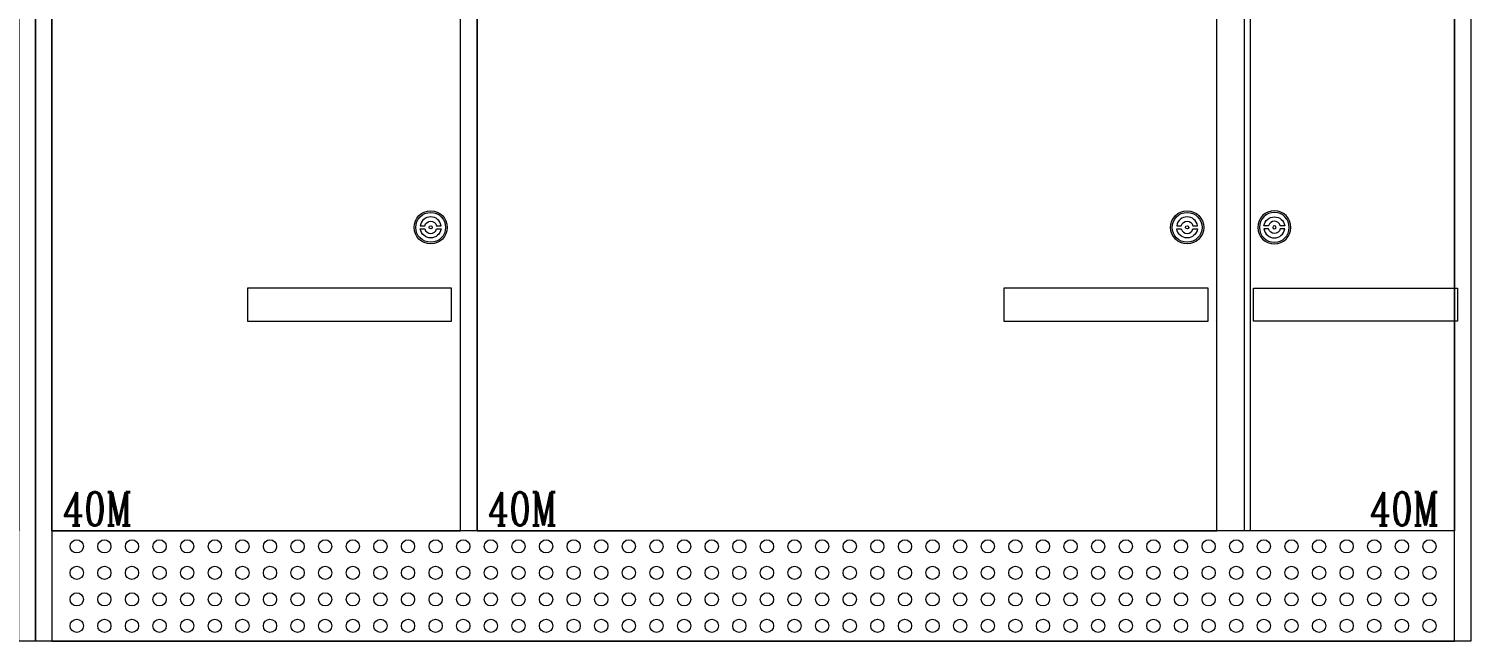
# Model space of a CAD drawing. Header units: millimetres. Extents: x -116965 to 323937, y 291661 to 566926.
# Drawn here: x -31628 to -30328, y 301778 to 302333 of the extents above; entities that cross this region are included whole.
import ezdxf
from ezdxf.enums import TextEntityAlignment as Align

# ---------------------------------------------------------------- set-up
doc = ezdxf.new("R2010")
doc.units = ezdxf.units.MM
doc.layers.get('0').update_dxf_attribs({"lineweight": 18})
doc.layers.add('hw_Text', color=7, linetype='Continuous', lineweight=13)
doc.styles.add('hw_Title2', font='complex.shx', dxfattribs={"width": 0.75})

# ---------------------------------------------------------------- blocks, each defined once
blk = doc.blocks.new('*U1616')
for p, q in [((15, 2100), (15, 100)), ((400, 2100), (400, 100)), ((1100, 2100), (1100, 100)), ((1285, 2100), (1285, 100))]:
    blk.add_line(p, q)
for points in [[(1300, 0), (0, 0), (0, 2200), (1300, 2200)], [(1285, 100), (15, 100), (15, 0), (1285, 0)]]:
    blk.add_lwpolyline(points, close=True)
for centre in [(37.5, 86), (62.5, 86), (87.5, 86), (112.5, 86), (137.5, 86), (162.5, 86), (187.5, 86), (212.5, 86), (237.5, 86), (262.5, 86), (287.5, 86), (312.5, 86), (337.5, 86), (362.5, 86), (387.5, 86), (412.5, 86), (437.5, 86), (462.5, 86), (487.5, 86), (512.5, 86), (537.5, 86), (562.5, 86), (587.5, 86), (612.5, 86), (637.5, 86), (662.5, 86), (687.5, 86), (712.5, 86), (737.5, 86), (762.5, 86), (787.5, 86), (812.5, 86), (837.5, 86), (862.5, 86), (887.5, 86), (912.5, 86), (937.5, 86), (962.5, 86), (987.5, 86), (1012.5, 86), (1037.5, 86), (1062.5, 86), (1087.5, 86), (1112.5, 86), (1137.5, 86), (1162.5, 86), (1187.5, 86), (1212.5, 86), (1237.5, 86), (1262.5, 86), (37.5, 62), (62.5, 62), (87.5, 62), (112.5, 62), (137.5, 62), (162.5, 62), (187.5, 62), (212.5, 62), (237.5, 62), (262.5, 62), (287.5, 62), (312.5, 62), (337.5, 62), (362.5, 62), (387.5, 62), (412.5, 62), (437.5, 62), (462.5, 62), (487.5, 62), (512.5, 62), (537.5, 62), (562.5, 62), (587.5, 62), (612.5, 62), (637.5, 62), (662.5, 62), (687.5, 62), (712.5, 62), (737.5, 62), (762.5, 62), (787.5, 62), (812.5, 62), (837.5, 62), (862.5, 62), (887.5, 62), (912.5, 62), (937.5, 62), (962.5, 62), (987.5, 62), (1012.5, 62), (1037.5, 62), (1062.5, 62), (1087.5, 62), (1112.5, 62), (1137.5, 62), (1162.5, 62), (1187.5, 62), (1212.5, 62), (1237.5, 62), (1262.5, 62), (37.5, 38), (62.5, 38), (87.5, 38), (112.5, 38), (137.5, 38), (162.5, 38), (187.5, 38), (212.5, 38), (237.5, 38), (262.5, 38), (287.5, 38), (312.5, 38), (337.5, 38), (362.5, 38), (387.5, 38), (412.5, 38), (437.5, 38), (462.5, 38), (487.5, 38), (512.5, 38), (537.5, 38), (562.5, 38), (587.5, 38), (612.5, 38), (637.5, 38), (662.5, 38), (687.5, 38), (712.5, 38), (737.5, 38), (762.5, 38), (787.5, 38), (812.5, 38), (837.5, 38), (862.5, 38), (887.5, 38), (912.5, 38), (937.5, 38), (962.5, 38), (987.5, 38), (1012.5, 38), (1037.5, 38), (1062.5, 38), (1087.5, 38), (1112.5, 38), (1137.5, 38), (1162.5, 38), (1187.5, 38), (1212.5, 38), (1237.5, 38), (1262.5, 38), (37.5, 14), (62.5, 14), (87.5, 14), (112.5, 14), (137.5, 14), (162.5, 14), (187.5, 14), (212.5, 14), (237.5, 14), (262.5, 14), (287.5, 14), (312.5, 14), (337.5, 14), (362.5, 14), (387.5, 14), (412.5, 14), (437.5, 14), (462.5, 14), (487.5, 14), (512.5, 14), (537.5, 14), (562.5, 14), (587.5, 14), (612.5, 14), (637.5, 14), (662.5, 14), (687.5, 14), (712.5, 14), (737.5, 14), (762.5, 14), (787.5, 14), (812.5, 14), (837.5, 14), (862.5, 14), (887.5, 14), (912.5, 14), (937.5, 14), (962.5, 14), (987.5, 14), (1012.5, 14), (1037.5, 14), (1062.5, 14), (1087.5, 14), (1112.5, 14), (1137.5, 14), (1162.5, 14), (1187.5, 14), (1212.5, 14), (1237.5, 14), (1262.5, 14)]:
    blk.add_circle(centre, 6)
blk = doc.blocks.new('*U1607')
for points in [[(-5.3, 1.5, -0.755929), (5.3, 1.5), (9.4, 1.5, 0.852803), (-9.4, 1.5)], [(-5.3, -1.5, 0.755929), (5.3, -1.5), (9.4, -1.5, -0.852803), (-9.4, -1.5)]]:
    blk.add_lwpolyline(points, format="xyb", close=True)
at = {"color": 2}
blk.add_circle((0, 0), 15, dxfattribs=at)
at = {"color": 3}
blk.add_circle((0, 0), 13.5, dxfattribs=at)
blk.add_circle((0, 0), 1.5)
blk = doc.blocks.new('*U1570')
blk.add_line((0, 0), (0, 2000))
blk.add_lwpolyline([(0, 0), (670, 0), (670, 2000), (0, 2000)])
blk.add_lwpolyline([(477, 190), (662, 190), (662, 220), (477, 220)], close=True)
blk.add_blockref('*U1607', (643, 275))
at = {"layer": 'hw_Text', "color": 6, "style": 'hw_Title2', "width": 0.75}
blk.add_text('40M', height=30, dxfattribs=at).set_placement((10, 20), align=Align.MIDDLE_LEFT)
blk = doc.blocks.new('*U1571')
blk.add_line((0, 0), (0, 2000))
blk.add_lwpolyline([(0, 0), (-190, 0), (-190, 2000), (0, 2000)])
blk.add_lwpolyline([(3, 190), (-182, 190), (-182, 220), (3, 220)], close=True)
at = {"xscale": -1}
blk.add_blockref('*U1607', (-163, 275), dxfattribs=at)
at = {"layer": 'hw_Text', "color": 6, "style": 'hw_Title2', "width": 0.75}
blk.add_text('40M', height=30, dxfattribs=at).set_placement((-76.4, 20), align=Align.MIDDLE_LEFT)
blk = doc.blocks.new('*U1641')
blk.add_line((0, 0), (0, 2000))
blk.add_lwpolyline([(0, 0), (370, 0), (370, 2000), (0, 2000)])
blk.add_lwpolyline([(177, 190), (362, 190), (362, 220), (177, 220)], close=True)
blk.add_blockref('*U1607', (343, 275))
at = {"layer": 'hw_Text', "color": 6, "style": 'hw_Title2', "width": 0.75}
blk.add_text('40M', height=30, dxfattribs=at).set_placement((10, 20), align=Align.MIDDLE_LEFT)

msp = doc.modelspace()

# ---------------------------------------------------------------- block references
msp.add_blockref('*U1616', (-32922.31856, 301777.564632))

# ---------------------------------------------------------------- next in the draw order: block references
msp.add_blockref('*U1616', (-31622.31856, 301777.564632))

# ---------------------------------------------------------------- next in the draw order: block references
at = {"layer": 'hw_Text'}
for name, p in [('*U1641', (-31607.31856, 301877.564632)), ('*U1570', (-31222.31856, 301877.564632)), ('*U1571', (-30337.31856, 301877.564632))]:
    msp.add_blockref(name, p, dxfattribs=at)

doc.saveas('drawing.dxf')
